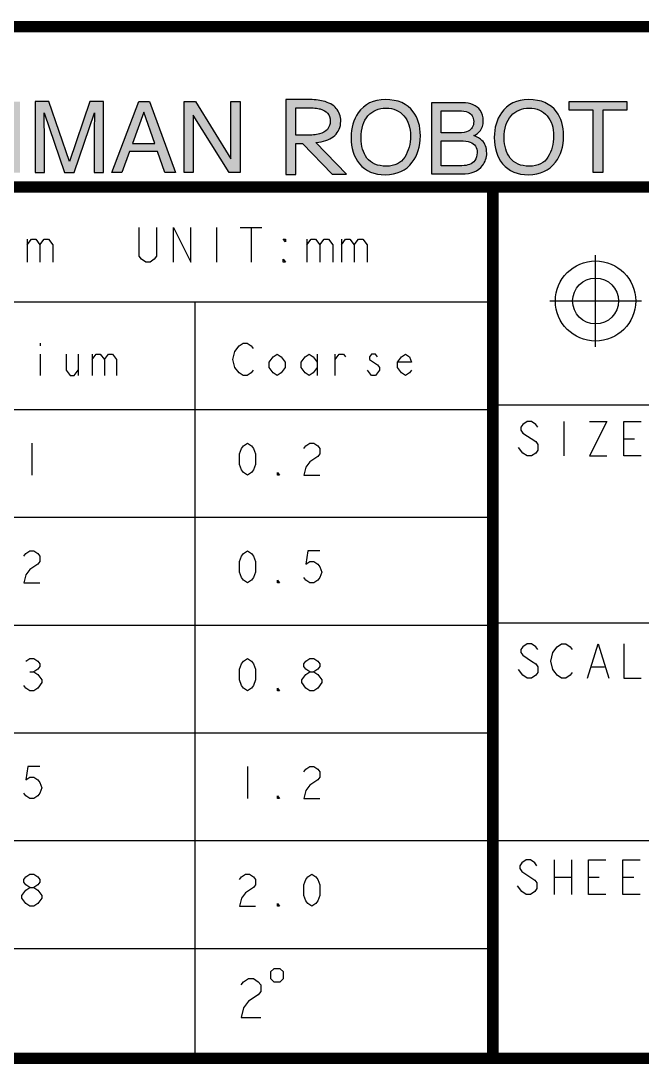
# Model space of a CAD drawing. Header units: millimetres. Extents: x 0 to 1173, y -4 to 841.
# Drawn here: x 1022.08 to 1049.18, y 35.03 to 80.53 of the extents above; entities that cross this region are included whole.
import ezdxf

# ---------------------------------------------------------------- set-up
doc = ezdxf.new("R2010")
doc.units = ezdxf.units.MM
doc.header["$LTSCALE"] = 65.395
doc.layers.get('0').update_dxf_attribs({"linetype": 'CONTINUOUS'})

msp = doc.modelspace()

# ---------------------------------------------------------------- hatches: boundary and pattern name
at = {"linetype": 'Continuous'}
h = msp.add_hatch(color=7, dxfattribs=at)
edge = h.paths.add_edge_path()
edge.add_spline(control_points=[(1004.0444, 79.748), (1004.0444, 79.748), (1001.9001, 79.748), (1001.9001, 79.748), (1001.9001, 79.748), (999.1235, 79.748), (999.1235, 79.748), (999.1235, 79.748), (999.6104, 78.3056), (999.6104, 78.3056), (999.6104, 78.3056), (1001.7996, 78.3056), (1001.7996, 78.3056), (1001.7996, 78.3056), (1001.4108, 73.7472), (1001.4108, 73.7472), (1001.4108, 73.7472), (1002.916, 73.7472), (1002.916, 73.7472), (1002.916, 73.7472), (1003.5449, 78.223), (1003.5449, 78.223), (1003.7222, 77.5579), (1004.5968, 74.0537), (1004.6928, 73.7534), (1004.6928, 73.7534), (1006.0447, 73.7534), (1006.0447, 73.7534), (1006.0447, 73.7534), (1006.0489, 73.7534), (1006.0489, 73.7534), (1006.0489, 73.7534), (1004.0444, 79.748), (1004.0444, 79.748)], knot_values=[0, 0, 0, 0, 1, 1, 1, 2, 2, 2, 3, 3, 3, 4, 4, 4, 5, 5, 5, 6, 6, 6, 7, 7, 7, 8, 8, 8, 9, 9, 9, 10, 10, 10, 11, 11, 11, 11], degree=3, periodic=0)
edge = h.paths.add_edge_path()
edge.add_spline(control_points=[(1018.6684, 76.7804), (1018.8824, 76.5736), (1019.0014, 76.3387), (1019.025, 76.0756), (1019.025, 76.0756), (1018.6156, 76.0756), (1018.6156, 76.0756), (1018.57, 76.2754), (1018.4791, 76.4336), (1018.343, 76.5504), (1018.2069, 76.6672), (1018.0159, 76.7256), (1017.7701, 76.7256), (1017.4702, 76.7256), (1017.2281, 76.6183), (1017.0436, 76.4034), (1016.8591, 76.1889), (1016.767, 75.8597), (1016.767, 75.4161), (1016.767, 75.0528), (1016.8502, 74.7583), (1017.0167, 74.5323), (1017.1832, 74.3061), (1017.4317, 74.1932), (1017.762, 74.1932), (1018.066, 74.1932), (1018.2976, 74.3121), (1018.4564, 74.5499), (1018.5409, 74.6751), (1018.6036, 74.8397), (1018.6451, 75.0437), (1018.6451, 75.0437), (1019.0545, 75.0437), (1019.0545, 75.0437), (1019.0183, 74.7173), (1018.8987, 74.4437), (1018.6958, 74.2228), (1018.4524, 73.9569), (1018.1243, 73.8239), (1017.7112, 73.8239), (1017.3551, 73.8239), (1017.0561, 73.933), (1016.8141, 74.1512), (1016.4956, 74.4398), (1016.3365, 74.8854), (1016.3365, 75.4879), (1016.3365, 75.9455), (1016.4561, 76.3206), (1016.6952, 76.6134), (1016.9539, 76.9315), (1017.3106, 77.0906), (1017.7652, 77.0906), (1018.1531, 77.0906), (1018.4542, 76.9872), (1018.6684, 76.7804)], knot_values=[0, 0, 0, 0, 1, 1, 1, 2, 2, 2, 3, 3, 3, 4, 4, 4, 5, 5, 5, 6, 6, 6, 7, 7, 7, 8, 8, 8, 9, 9, 9, 10, 10, 10, 11, 11, 11, 12, 12, 12, 13, 13, 13, 14, 14, 14, 15, 15, 15, 16, 16, 16, 17, 17, 17, 18, 18, 18, 18], degree=3, periodic=0)
edge = h.paths.add_edge_path()
edge.add_spline(control_points=[(1022.7074, 77.0062), (1022.7074, 77.0062), (1023.309, 77.0062), (1023.309, 77.0062), (1023.309, 77.0062), (1024.2004, 74.3853), (1024.2004, 74.3853), (1024.2004, 74.3853), (1025.0855, 77.0062), (1025.0855, 77.0062), (1025.0855, 77.0062), (1025.6829, 77.0062), (1025.6829, 77.0062), (1025.6829, 77.0062), (1025.6829, 73.9062), (1025.6829, 73.9062), (1025.6829, 73.9062), (1025.282, 73.9062), (1025.282, 73.9062), (1025.282, 73.9062), (1025.282, 75.7359), (1025.282, 75.7359), (1025.282, 75.7992), (1025.2834, 75.904), (1025.2862, 76.0503), (1025.289, 76.1966), (1025.2904, 76.3535), (1025.2904, 76.5209), (1025.2904, 76.5209), (1024.4053, 73.9062), (1024.4053, 73.9062), (1024.4053, 73.9062), (1023.9892, 73.9062), (1023.9892, 73.9062), (1023.9892, 73.9062), (1023.0957, 76.5209), (1023.0957, 76.5209), (1023.0957, 76.5209), (1023.0957, 76.4259), (1023.0957, 76.4259), (1023.0957, 76.3499), (1023.0978, 76.2342), (1023.102, 76.0788), (1023.1063, 75.9233), (1023.1084, 75.809), (1023.1084, 75.7359), (1023.1084, 75.7359), (1023.1084, 73.9062), (1023.1084, 73.9062), (1023.1084, 73.9062), (1022.7074, 73.9062), (1022.7074, 73.9062), (1022.7074, 73.9062), (1022.7074, 77.0062), (1022.7074, 77.0062)], knot_values=[0, 0, 0, 0, 1, 1, 1, 2, 2, 2, 3, 3, 3, 4, 4, 4, 5, 5, 5, 6, 6, 6, 7, 7, 7, 8, 8, 8, 9, 9, 9, 10, 10, 10, 11, 11, 11, 12, 12, 12, 13, 13, 13, 14, 14, 14, 15, 15, 15, 16, 16, 16, 17, 17, 17, 18, 18, 18, 18], degree=3, periodic=0)
edge = h.paths.add_edge_path()
edge.add_spline(control_points=[(1039.1971, 76.5631), (1039.4025, 76.2887), (1039.5052, 75.9377), (1039.5052, 75.5101), (1039.5052, 75.0472), (1039.3878, 74.6624), (1039.1528, 74.3557), (1038.8771, 73.9956), (1038.4838, 73.8155), (1037.9732, 73.8155), (1037.4962, 73.8155), (1037.1213, 73.9731), (1036.8484, 74.2882), (1036.605, 74.5921), (1036.4833, 74.9762), (1036.4833, 75.4404), (1036.4833, 75.8597), (1036.5874, 76.2184), (1036.7956, 76.5167), (1037.0629, 76.8993), (1037.4583, 77.0906), (1037.9816, 77.0906), (1038.5289, 77.0906), (1038.934, 76.9148), (1039.1971, 76.5631)], knot_values=[0, 0, 0, 0, 1, 1, 1, 2, 2, 2, 3, 3, 3, 4, 4, 4, 5, 5, 5, 6, 6, 6, 7, 7, 7, 8, 8, 8, 8], degree=3, periodic=0)
edge = h.paths.add_edge_path()
edge.add_spline(control_points=[(1038.8268, 74.5872), (1038.9921, 74.8525), (1039.0747, 75.1578), (1039.0747, 75.5027), (1039.0747, 75.8674), (1038.9794, 76.1609), (1038.7888, 76.3834), (1038.5982, 76.6058), (1038.3375, 76.7171), (1038.0069, 76.7171), (1037.6862, 76.7171), (1037.4245, 76.6069), (1037.2219, 76.3865), (1037.0193, 76.1662), (1036.918, 75.8414), (1036.918, 75.4119), (1036.918, 75.0683), (1037.0049, 74.7787), (1037.1786, 74.5428), (1037.3524, 74.3068), (1037.6341, 74.189), (1038.0238, 74.189), (1038.3938, 74.189), (1038.6615, 74.3216), (1038.8268, 74.5872)], knot_values=[0, 0, 0, 0, 1, 1, 1, 2, 2, 2, 3, 3, 3, 4, 4, 4, 5, 5, 5, 6, 6, 6, 7, 7, 7, 8, 8, 8, 8], degree=3, periodic=0)
edge = h.paths.add_edge_path()
edge.add_spline(control_points=[(1039.9948, 76.9496), (1039.9948, 76.9496), (1041.3352, 76.9496), (1041.3352, 76.9496), (1041.7004, 76.9496), (1041.9604, 76.8412), (1042.1148, 76.6246), (1042.2053, 76.4966), (1042.2507, 76.3488), (1042.2507, 76.1814), (1042.2507, 75.9859), (1042.1951, 75.8255), (1042.084, 75.7003), (1042.0263, 75.6342), (1041.9433, 75.5737), (1041.835, 75.5188), (1041.9939, 75.4583), (1042.1128, 75.3901), (1042.1916, 75.3141), (1042.3309, 75.179), (1042.4005, 74.9926), (1042.4005, 74.7549), (1042.4005, 74.5551), (1042.3376, 74.3743), (1042.2115, 74.2125), (1042.0233, 73.9706), (1041.7238, 73.8496), (1041.3134, 73.8496), (1041.3134, 73.8496), (1039.9948, 73.8496), (1039.9948, 73.8496), (1039.9948, 73.8496), (1039.9948, 76.9496), (1039.9948, 76.9496)], knot_values=[0, 0, 0, 0, 1, 1, 1, 2, 2, 2, 3, 3, 3, 4, 4, 4, 5, 5, 5, 6, 6, 6, 7, 7, 7, 8, 8, 8, 9, 9, 9, 10, 10, 10, 11, 11, 11, 11], degree=3, periodic=0)
edge = h.paths.add_edge_path()
edge.add_spline(control_points=[(1041.1783, 75.6391), (1041.3573, 75.6391), (1041.4966, 75.6637), (1041.5962, 75.7129), (1041.7525, 75.7903), (1041.8307, 75.9296), (1041.8307, 76.1308), (1041.8307, 76.3334), (1041.7476, 76.4698), (1041.5812, 76.5402), (1041.4875, 76.5796), (1041.348, 76.5993), (1041.1634, 76.5993), (1041.1634, 76.5993), (1040.4063, 76.5993), (1040.4063, 76.5993), (1040.4063, 76.5993), (1040.4063, 75.6391), (1040.4063, 75.6391), (1040.4063, 75.6391), (1041.1783, 75.6391), (1041.1783, 75.6391)], knot_values=[0, 0, 0, 0, 1, 1, 1, 2, 2, 2, 3, 3, 3, 4, 4, 4, 5, 5, 5, 6, 6, 6, 7, 7, 7, 7], degree=3, periodic=0)
edge = h.paths.add_edge_path()
edge.add_spline(control_points=[(1041.3202, 74.2083), (1041.5802, 74.2083), (1041.7653, 74.2829), (1041.8761, 74.432), (1041.9458, 74.5263), (1041.9806, 74.6402), (1041.9806, 74.7739), (1041.9806, 74.999), (1041.8789, 75.1523), (1041.676, 75.2339), (1041.568, 75.2775), (1041.4252, 75.2993), (1041.2478, 75.2993), (1041.2478, 75.2993), (1040.4063, 75.2993), (1040.4063, 75.2993), (1040.4063, 75.2993), (1040.4063, 74.2083), (1040.4063, 74.2083), (1040.4063, 74.2083), (1041.3202, 74.2083), (1041.3202, 74.2083)], knot_values=[0, 0, 0, 0, 1, 1, 1, 2, 2, 2, 3, 3, 3, 4, 4, 4, 5, 5, 5, 6, 6, 6, 7, 7, 7, 7], degree=3, periodic=0)
edge = h.paths.add_edge_path()
edge.add_spline(control_points=[(1045.4414, 76.5631), (1045.6468, 76.2887), (1045.7495, 75.9377), (1045.7495, 75.5101), (1045.7495, 75.0472), (1045.6321, 74.6624), (1045.3971, 74.3557), (1045.1214, 73.9956), (1044.7282, 73.8155), (1044.2175, 73.8155), (1043.7405, 73.8155), (1043.3656, 73.9731), (1043.0927, 74.2882), (1042.8493, 74.5921), (1042.7276, 74.9762), (1042.7276, 75.4404), (1042.7276, 75.8597), (1042.8317, 76.2184), (1043.0399, 76.5167), (1043.3072, 76.8993), (1043.7026, 77.0906), (1044.2259, 77.0906), (1044.7732, 77.0906), (1045.1784, 76.9148), (1045.4414, 76.5631)], knot_values=[0, 0, 0, 0, 1, 1, 1, 2, 2, 2, 3, 3, 3, 4, 4, 4, 5, 5, 5, 6, 6, 6, 7, 7, 7, 8, 8, 8, 8], degree=3, periodic=0)
edge = h.paths.add_edge_path()
edge.add_spline(control_points=[(1045.0711, 74.5872), (1045.2364, 74.8525), (1045.319, 75.1578), (1045.319, 75.5027), (1045.319, 75.8674), (1045.2237, 76.1609), (1045.0331, 76.3834), (1044.8425, 76.6058), (1044.5818, 76.7171), (1044.2512, 76.7171), (1043.9305, 76.7171), (1043.6688, 76.6069), (1043.4662, 76.3865), (1043.2636, 76.1662), (1043.1623, 75.8414), (1043.1623, 75.4119), (1043.1623, 75.0683), (1043.2492, 74.7787), (1043.423, 74.5428), (1043.5967, 74.3068), (1043.8784, 74.189), (1044.2681, 74.189), (1044.6381, 74.189), (1044.9058, 74.3216), (1045.0711, 74.5872)], knot_values=[0, 0, 0, 0, 1, 1, 1, 2, 2, 2, 3, 3, 3, 4, 4, 4, 5, 5, 5, 6, 6, 6, 7, 7, 7, 8, 8, 8, 8], degree=3, periodic=0)
edge = h.paths.add_edge_path()
edge.add_spline(control_points=[(1034.0754, 75.1761), (1034.0754, 75.1761), (1034.0754, 73.8217), (1034.0754, 73.8217), (1034.0754, 73.8217), (1033.64, 73.8217), (1033.64, 73.8217), (1033.64, 73.8217), (1033.64, 77.0929), (1033.64, 77.0929), (1033.64, 77.0929), (1034.566, 77.0929), (1034.566, 77.0929), (1034.7226, 77.0929), (1034.8555, 77.0876), (1034.9651, 77.0771), (1035.0743, 77.0664), (1035.1745, 77.0497), (1035.2653, 77.0269), (1035.5145, 76.965), (1035.7048, 76.8594), (1035.8365, 76.7104), (1035.9681, 76.5612), (1036.034, 76.3749), (1036.034, 76.1517), (1036.034, 76.0196), (1036.0108, 75.9014), (1035.9645, 75.7972), (1035.9182, 75.6928), (1035.8532, 75.6023), (1035.7695, 75.5258), (1035.6857, 75.4491), (1035.5856, 75.3863), (1035.4688, 75.3375), (1035.3522, 75.2887), (1035.2226, 75.2528), (1035.0801, 75.23), (1035.0801, 75.23), (1034.9469, 75.2201), (1034.9469, 75.2201), (1034.9469, 75.2201), (1036.2835, 73.8447), (1036.2835, 73.8447), (1036.2835, 73.8447), (1035.6663, 73.8447), (1035.6663, 73.8447), (1035.6663, 73.8447), (1034.3596, 75.1761), (1034.3596, 75.1761), (1034.3596, 75.1761), (1034.0754, 75.1761), (1034.0754, 75.1761)], knot_values=[0, 0, 0, 0, 1, 1, 1, 2, 2, 2, 3, 3, 3, 4, 4, 4, 5, 5, 5, 6, 6, 6, 7, 7, 7, 8, 8, 8, 9, 9, 9, 10, 10, 10, 11, 11, 11, 12, 12, 12, 13, 13, 13, 14, 14, 14, 15, 15, 15, 16, 16, 16, 17, 17, 17, 17], degree=3, periodic=0)
edge = h.paths.add_edge_path()
edge.add_spline(control_points=[(1034.0754, 76.7335), (1034.0754, 76.7335), (1034.0754, 75.5355), (1034.0754, 75.5355), (1034.0754, 75.5355), (1034.5055, 75.5355), (1034.5055, 75.5355), (1034.6392, 75.5355), (1034.7532, 75.5396), (1034.8477, 75.5477), (1034.9421, 75.5559), (1035.0266, 75.5706), (1035.1014, 75.5919), (1035.2528, 75.6341), (1035.3695, 75.7019), (1035.4516, 75.7947), (1035.5334, 75.8877), (1035.5744, 76.009), (1035.5744, 76.1589), (1035.5726, 76.2992), (1035.5334, 76.412), (1035.4569, 76.4977), (1035.3802, 76.5831), (1035.2742, 76.6446), (1035.1388, 76.6822), (1035.0747, 76.7002), (1034.9981, 76.7132), (1034.9091, 76.7213), (1034.82, 76.7294), (1034.7068, 76.7335), (1034.5697, 76.7335), (1034.5697, 76.7335), (1034.0754, 76.7335), (1034.0754, 76.7335)], knot_values=[0, 0, 0, 0, 1, 1, 1, 2, 2, 2, 3, 3, 3, 4, 4, 4, 5, 5, 5, 6, 6, 6, 7, 7, 7, 8, 8, 8, 9, 9, 9, 10, 10, 10, 11, 11, 11, 11], degree=3, periodic=0)
h.paths.add_polyline_path([(1008.7017, 73.7534), (1008.7017, 79.767), (1007.3779, 76.2971), (1007.4176, 73.7534)])
h.paths.add_polyline_path([(1047.0347, 73.9062), (1047.0347, 76.6369), (1045.9901, 76.6369), (1045.9901, 77.0062), (1048.5034, 77.0062), (1048.5034, 76.6369), (1047.4589, 76.6369), (1047.4589, 73.9062)])
h.paths.add_polyline_path([(1031.1705, 73.9062), (1029.6017, 76.408), (1029.6017, 73.9062), (1029.2007, 73.9062), (1029.2007, 77.0062), (1029.6954, 77.0062), (1031.2414, 74.5015), (1031.2414, 77.0062), (1031.6423, 77.0062), (1031.6423, 73.9062)])
h.paths.add_polyline_path([(1028.3619, 73.9062), (1028.0383, 74.8348), (1026.8221, 74.8348), (1026.4859, 73.9062), (1026.0554, 73.9062), (1027.2227, 77.0062), (1027.6968, 77.0062), (1028.8219, 73.9062)])
h.paths.add_polyline_path([(1021.6248, 73.9062), (1021.6248, 75.356), (1020.0316, 75.356), (1020.0316, 73.9062), (1019.6074, 73.9062), (1019.6074, 77.0062), (1020.0316, 77.0062), (1020.0316, 75.7253), (1021.6248, 75.7253), (1021.6248, 77.0062), (1022.049, 77.0062), (1022.049, 73.9062)])
h.paths.add_polyline_path([(1013.6332, 73.9062), (1013.6332, 77.0062), (1015.8828, 77.0062), (1015.8828, 76.6264), (1014.0426, 76.6264), (1014.0426, 75.6852), (1015.7435, 75.6852), (1015.7435, 75.3265), (1014.0426, 75.3265), (1014.0426, 74.2755), (1015.9144, 74.2755), (1015.9144, 73.9062)])
h.paths.add_polyline_path([(1011.7382, 73.9062), (1011.7382, 76.6369), (1010.6936, 76.6369), (1010.6936, 77.0062), (1013.207, 77.0062), (1013.207, 76.6369), (1012.1624, 76.6369), (1012.1624, 73.9062)])
h.paths.add_polyline_path([(1027.9191, 75.1766), (1027.4418, 76.5462), (1026.9459, 75.1766)])
h.paths.add_polyline_path([(1006.5864, 79.7683), (1005.4907, 76.312), (1006.208, 74.1709), (1008.3963, 79.7683)])

# ---------------------------------------------------------------- linework, layer by layer
at = {"color": 7, "linetype": 'Continuous'}
for p, q in [((1026.0554, 73.9062), (1027.2227, 77.0062)), ((1027.2227, 77.0062), (1027.6968, 77.0062)), ((1027.6968, 77.0062), (1028.8219, 73.9062)), ((1029.2007, 77.0062), (1029.6954, 77.0062)), ((1029.2007, 73.9062), (1029.2007, 77.0062)), ((1029.6954, 77.0062), (1031.2414, 74.5015)), ((1031.2414, 77.0062), (1031.6423, 77.0062)), ((1031.2414, 74.5015), (1031.2414, 77.0062)), ((1031.6423, 77.0062), (1031.6423, 73.9062)), ((1045.9901, 77.0062), (1048.5034, 77.0062)), ((1045.9901, 76.6369), (1045.9901, 77.0062)), ((1048.5034, 77.0062), (1048.5034, 76.6369)), ((1027.4418, 76.5462), (1026.9459, 75.1766)), ((1027.9191, 75.1766), (1027.4418, 76.5462)), ((1047.0347, 76.6369), (1045.9901, 76.6369)), ((1047.0347, 73.9062), (1047.0347, 76.6369)), ((1048.5034, 76.6369), (1047.4589, 76.6369)), ((1047.4589, 76.6369), (1047.4589, 73.9062)), ((1031.1705, 73.9062), (1029.6017, 76.408)), ((1029.6017, 76.408), (1029.6017, 73.9062)), ((1026.9459, 75.1766), (1027.9191, 75.1766)), ((1026.8221, 74.8348), (1026.4859, 73.9062)), ((1028.0383, 74.8348), (1026.8221, 74.8348)), ((1028.3619, 73.9062), (1028.0383, 74.8348)), ((1026.4859, 73.9062), (1026.0554, 73.9062)), ((1028.8219, 73.9062), (1028.3619, 73.9062)), ((1029.6017, 73.9062), (1029.2007, 73.9062)), ((1031.6423, 73.9062), (1031.1705, 73.9062)), ((1047.4589, 73.9062), (1047.0347, 73.9062)), ((1030.6226, 71.5071), (1030.6226, 70.0071)), ((1031.6538, 71.5071), (1032.5913, 71.5071)), ((1032.1226, 71.5071), (1032.1226, 70.0071)), ((1022.3559, 71.0071), (1022.3559, 70.0071)), ((1034.56, 71.0071), (1034.56, 70.0071)), ((1036.0601, 71.0071), (1036.0601, 70.0071)), ((1047.1451, 66.3081), (1047.1451, 70.3081)), ((989.5682, 68.2754), (1042.6682, 68.2754)), ((1029.6682, 68.2754), (1029.6682, 35.2754)), ((1045.1451, 68.3081), (1049.1451, 68.3081)), ((1022.9246, 66.4626), (1022.9246, 66.3459)), ((1022.9246, 65.9959), (1022.9246, 65.0626)), ((1024.5871, 65.9959), (1024.5871, 65.0626)), ((1025.1996, 65.9959), (1025.1996, 65.0626)), ((1035.0093, 65.9959), (1035.0093, 65.0626)), ((1035.7967, 65.0626), (1035.7967, 65.9959)), ((1042.6682, 63.7754), (1059.0682, 63.7754)), ((989.5682, 63.5754), (1042.6682, 63.5754)), ((1045.7573, 63.0503), (1045.7573, 61.5503)), ((1022.5568, 62.1126), (1022.5568, 60.7126)), ((1048.3823, 62.3003), (1048.8511, 62.3003)), ((989.5682, 58.8754), (1042.6682, 58.8754)), ((989.5682, 54.1754), (1042.6682, 54.1754)), ((1042.6682, 54.2754), (1059.0682, 54.2754)), ((1046.976, 52.3572), (1047.5385, 52.3572)), ((1022.4693, 52.1293), (1022.6443, 52.1293)), ((989.5682, 49.4754), (1042.6682, 49.4754)), ((1031.9672, 48.0126), (1031.9672, 46.6126)), ((989.5682, 44.7754), (1059.0682, 44.7754)), ((1045.3414, 43.9288), (1045.3414, 42.4288)), ((1046.0914, 43.9288), (1046.0914, 42.4288)), ((1043.9351, 42.5538), (1043.7477, 42.8038)), ((1045.3414, 43.1788), (1046.0914, 43.1788)), ((1046.8413, 43.1788), (1047.3102, 43.1788)), ((1048.3414, 43.1788), (1048.8101, 43.1788)), ((989.5682, 40.0754), (1042.6682, 40.0754))]:
    msp.add_line(p, q, dxfattribs=at)
at = {"color": 7, "linetype": 'Continuous', "const_width": 0.5}
for points in [[(1157.5682, 80.2754), (989.5682, 80.2754)], [(1059.0682, 73.2754), (989.5682, 73.2754)], [(1042.6682, 73.2754), (1042.6682, 35.2754)], [(989.5682, 35.2754), (1157.5682, 35.2754)]]:
    msp.add_lwpolyline(points, dxfattribs=at)
at = {"color": 7, "linetype": 'Continuous'}
for points in [[(1027.9976, 71.5071), (1027.9976, 70.2571), (1027.9039, 70.1321), (1027.7163, 70.0071), (1027.5288, 70.0071), (1027.3414, 70.1321), (1027.2476, 70.2571), (1027.2476, 71.5071)], [(1028.7476, 70.0071), (1028.7476, 71.5071), (1029.4976, 70.0071), (1029.4976, 71.5071)], [(1022.3559, 70.7571), (1022.5434, 71.0071), (1022.7309, 71.0071), (1022.9184, 70.7571), (1022.9184, 70.0071)], [(1022.9184, 70.7571), (1023.1059, 71.0071), (1023.2934, 71.0071), (1023.4809, 70.7571), (1023.4809, 70.0071)], [(1033.6226, 71.0071), (1033.6226, 70.8821), (1033.5288, 71.0071), (1033.6226, 71.0071)], [(1034.56, 70.7571), (1034.7476, 71.0071), (1034.9351, 71.0071), (1035.1226, 70.7571), (1035.1226, 70.0071)], [(1035.1226, 70.7571), (1035.3101, 71.0071), (1035.4976, 71.0071), (1035.6851, 70.7571), (1035.6851, 70.0071)], [(1036.0601, 70.7571), (1036.2476, 71.0071), (1036.4351, 71.0071), (1036.6226, 70.7571), (1036.6226, 70.0071)], [(1036.6226, 70.7571), (1036.8101, 71.0071), (1036.9976, 71.0071), (1037.1851, 70.7571), (1037.1851, 70.0071)], [(1033.6226, 70.0071), (1033.5288, 70.0071), (1033.5288, 70.1321), (1033.6226, 70.0071)], [(1031.4217, 66.1126), (1031.5968, 66.3459), (1031.7717, 66.4626), (1031.9468, 66.4626), (1032.1217, 66.3459), (1032.2093, 66.2293)], [(1024.0621, 65.9959), (1024.0621, 65.2959), (1024.2371, 65.0626), (1024.4121, 65.0626), (1024.5871, 65.2959)], [(1025.1996, 65.7626), (1025.3746, 65.9959), (1025.5496, 65.9959), (1025.7246, 65.7626), (1025.7246, 65.0626)], [(1025.7246, 65.7626), (1025.8996, 65.9959), (1026.0746, 65.9959), (1026.2496, 65.7626), (1026.2496, 65.0626)], [(1031.5968, 65.1793), (1031.4217, 65.4126), (1031.3343, 65.7626), (1031.4217, 66.1126)], [(1033.6092, 65.4126), (1033.4343, 65.1793), (1033.2592, 65.0626), (1033.0842, 65.1793), (1032.9093, 65.4126), (1032.9093, 65.6459), (1033.0842, 65.8793), (1033.2592, 65.9959), (1033.4343, 65.8793), (1033.6092, 65.6459), (1033.6092, 65.4126)], [(1035.0093, 65.4126), (1034.8342, 65.1793), (1034.6593, 65.0626), (1034.4843, 65.1793), (1034.3092, 65.4126), (1034.3092, 65.6459), (1034.4843, 65.8793), (1034.6593, 65.9959), (1034.8342, 65.8793), (1035.0093, 65.6459)], [(1035.7967, 65.7626), (1035.9718, 65.9959), (1036.1467, 65.9959), (1036.2343, 65.8793)], [(1037.6342, 65.8793), (1037.5468, 65.9959), (1037.3717, 65.9959), (1037.2843, 65.8793), (1037.2843, 65.7626)], [(1039.1218, 65.2959), (1039.0343, 65.1793), (1038.8592, 65.0626), (1038.6842, 65.1793), (1038.5093, 65.4126), (1038.5093, 65.6459), (1038.6842, 65.8793), (1038.8592, 65.9959), (1039.0343, 65.8793), (1039.1218, 65.6459), (1038.5093, 65.6459)], [(1037.2843, 65.7626), (1037.6342, 65.5293), (1037.7217, 65.4126), (1037.7217, 65.2959), (1037.5468, 65.0626)], [(1032.2093, 65.2959), (1032.1217, 65.1793), (1031.9468, 65.0626), (1031.7717, 65.0626), (1031.5968, 65.1793)], [(1037.5468, 65.0626), (1037.3717, 65.0626), (1037.1968, 65.2959)], [(1044.6323, 62.8003), (1044.5385, 62.9253), (1044.3511, 63.0503), (1044.1636, 63.0503), (1043.976, 62.9253), (1043.8823, 62.8003), (1043.8823, 62.6753), (1043.976, 62.5503)], [(1046.8824, 63.0503), (1047.6323, 63.0503), (1046.8824, 61.5503), (1047.6323, 61.5503)], [(1049.1323, 61.5503), (1048.3823, 61.5503), (1048.3823, 63.0503), (1049.1323, 63.0503)], [(1043.976, 62.5503), (1044.5385, 62.1753), (1044.6323, 62.0503), (1044.6323, 61.8003), (1044.5385, 61.6753), (1044.3511, 61.5503), (1044.1636, 61.5503), (1043.976, 61.6753), (1043.7886, 61.9253)], [(1031.9672, 60.7126), (1031.7922, 60.8293), (1031.7047, 60.9459), (1031.6172, 61.1793), (1031.6172, 61.6459), (1031.7047, 61.8793), (1031.7922, 61.9959), (1031.9672, 62.1126), (1032.1422, 61.9959), (1032.2297, 61.8793), (1032.3172, 61.6459), (1032.3172, 61.1793), (1032.2297, 60.9459), (1032.1422, 60.8293), (1031.9672, 60.7126)], [(1034.4172, 61.8793), (1034.5047, 61.9959), (1034.6797, 62.1126), (1034.8547, 62.1126), (1035.0297, 61.9959), (1035.1172, 61.8793), (1035.1172, 61.6459), (1035.0297, 61.5293), (1034.6797, 61.2959)], [(1034.6797, 61.2959), (1034.5047, 61.0626), (1034.4172, 60.7126), (1035.1172, 60.7126)], [(1033.3672, 60.7126), (1033.2797, 60.7126), (1033.2797, 60.8293), (1033.3672, 60.7126)], [(1022.2068, 57.1793), (1022.2943, 57.2959), (1022.4693, 57.4126), (1022.6443, 57.4126), (1022.8193, 57.2959), (1022.9068, 57.1793), (1022.9068, 56.9459), (1022.8193, 56.8293), (1022.4693, 56.5959)], [(1031.9672, 56.0126), (1031.7922, 56.1293), (1031.7047, 56.2459), (1031.6172, 56.4793), (1031.6172, 56.9459), (1031.7047, 57.1793), (1031.7922, 57.2959), (1031.9672, 57.4126), (1032.1422, 57.2959), (1032.2297, 57.1793), (1032.3172, 56.9459), (1032.3172, 56.4793), (1032.2297, 56.2459), (1032.1422, 56.1293), (1031.9672, 56.0126)], [(1035.1172, 57.4126), (1034.5922, 57.4126), (1034.5047, 56.8293), (1034.6797, 56.9459), (1034.8547, 56.9459), (1035.0297, 56.8293), (1035.1172, 56.7126), (1035.2047, 56.4793), (1035.1172, 56.2459), (1035.0297, 56.1293), (1034.8547, 56.0126), (1034.6797, 56.0126), (1034.5047, 56.1293), (1034.4172, 56.2459)], [(1022.4693, 56.5959), (1022.2943, 56.3626), (1022.2068, 56.0126), (1022.9068, 56.0126)], [(1033.3672, 56.0126), (1033.2797, 56.0126), (1033.2797, 56.1293), (1033.3672, 56.0126)], [(1044.6323, 53.1072), (1044.5386, 53.2322), (1044.3511, 53.3572), (1044.1636, 53.3572), (1043.976, 53.2322), (1043.8823, 53.1072), (1043.8823, 52.9822), (1043.976, 52.8572)], [(1045.2886, 52.9822), (1045.4761, 53.2322), (1045.6636, 53.3572), (1045.851, 53.3572), (1046.0386, 53.2322), (1046.1323, 53.1072)], [(1046.7886, 51.8572), (1047.2573, 53.3572), (1047.7261, 51.8572)], [(1048.3823, 53.3572), (1048.3823, 51.8572), (1049.1323, 51.8572)], [(1043.976, 52.8572), (1044.3511, 52.6072), (1044.5386, 52.4822), (1044.6323, 52.3572), (1044.6323, 52.1072), (1044.5386, 51.9822), (1044.3511, 51.8572), (1044.1636, 51.8572), (1043.976, 51.9822), (1043.7886, 52.2322)], [(1046.1323, 52.1072), (1046.0386, 51.9822), (1045.851, 51.8572), (1045.6636, 51.8572), (1045.4761, 51.9822), (1045.3823, 52.1072), (1045.2886, 52.2322), (1045.1948, 52.6072), (1045.2886, 52.9822)], [(1022.2943, 52.5959), (1022.4693, 52.7126), (1022.6443, 52.7126), (1022.8193, 52.5959), (1022.9068, 52.4793), (1022.9068, 52.3626), (1022.8193, 52.2459), (1022.6443, 52.1293), (1022.8193, 52.0126)], [(1031.9672, 51.3126), (1031.7922, 51.4293), (1031.7047, 51.5459), (1031.6172, 51.7793), (1031.6172, 52.2459), (1031.7047, 52.4793), (1031.7922, 52.5959), (1031.9672, 52.7126), (1032.1422, 52.5959), (1032.2297, 52.4793), (1032.3172, 52.2459), (1032.3172, 51.7793), (1032.2297, 51.5459), (1032.1422, 51.4293), (1031.9672, 51.3126)], [(1034.6797, 52.1293), (1034.5047, 52.2459), (1034.4172, 52.3626), (1034.4172, 52.4793), (1034.5047, 52.5959), (1034.6797, 52.7126), (1034.8547, 52.7126), (1035.0297, 52.5959), (1035.1172, 52.4793), (1035.1172, 52.3626), (1035.0297, 52.2459), (1034.8547, 52.1293)], [(1022.8193, 52.0126), (1022.9943, 51.7793), (1022.9943, 51.6626)], [(1034.3297, 51.6626), (1034.3297, 51.7793), (1034.5047, 52.0126)], [(1034.5047, 52.0126), (1034.6797, 52.1293), (1034.8547, 52.1293), (1035.0297, 52.0126), (1035.2047, 51.7793)], [(1022.9943, 51.6626), (1022.8193, 51.4293), (1022.6443, 51.3126), (1022.4693, 51.3126), (1022.2943, 51.4293), (1022.2068, 51.5459)], [(1033.3672, 51.3126), (1033.2797, 51.3126), (1033.2797, 51.4293), (1033.3672, 51.3126)], [(1034.6797, 51.3126), (1034.5047, 51.4293), (1034.3297, 51.6626)], [(1035.0297, 51.4293), (1034.8547, 51.3126), (1034.6797, 51.3126)], [(1035.2047, 51.7793), (1035.2047, 51.6626), (1035.0297, 51.4293)], [(1022.9068, 48.0126), (1022.3818, 48.0126), (1022.2943, 47.4293), (1022.4693, 47.5459), (1022.6443, 47.5459), (1022.8193, 47.4293), (1022.9068, 47.3126), (1022.9943, 47.0793), (1022.9068, 46.8459), (1022.8193, 46.7293), (1022.6443, 46.6126), (1022.4693, 46.6126), (1022.2943, 46.7293), (1022.2068, 46.8459)], [(1034.4172, 47.7793), (1034.5047, 47.8959), (1034.6797, 48.0126), (1034.8547, 48.0126), (1035.0297, 47.8959), (1035.1172, 47.7793), (1035.1172, 47.5459), (1035.0297, 47.4293), (1034.6797, 47.1959)], [(1034.6797, 47.1959), (1034.5047, 46.9626), (1034.4172, 46.6126), (1035.1172, 46.6126)], [(1033.3672, 46.6126), (1033.2797, 46.6126), (1033.2797, 46.7293), (1033.3672, 46.6126)], [(1044.5914, 43.6788), (1044.4976, 43.8038), (1044.3102, 43.9288), (1044.1226, 43.9288), (1043.9351, 43.8038), (1043.8413, 43.6788), (1043.8413, 43.5538), (1043.9351, 43.4288)], [(1047.5914, 42.4288), (1046.8413, 42.4288), (1046.8413, 43.9288), (1047.5914, 43.9288)], [(1049.0914, 42.4288), (1048.3414, 42.4288), (1048.3414, 43.9288), (1049.0914, 43.9288)], [(1022.4693, 42.7293), (1022.2943, 42.8459), (1022.2068, 42.9626), (1022.2068, 43.0793), (1022.2943, 43.1959), (1022.4693, 43.3126), (1022.6443, 43.3126), (1022.8193, 43.1959), (1022.9068, 43.0793), (1022.9068, 42.9626), (1022.8193, 42.8459), (1022.6443, 42.7293)], [(1031.6172, 43.0793), (1031.7047, 43.1959), (1031.8797, 43.3126), (1032.0547, 43.3126), (1032.2297, 43.1959), (1032.3172, 43.0793), (1032.3172, 42.8459), (1032.2297, 42.7293), (1031.8797, 42.4959)], [(1034.7672, 41.9126), (1034.5922, 42.0293), (1034.5047, 42.1459), (1034.4172, 42.3793), (1034.4172, 42.8459), (1034.5047, 43.0793), (1034.5922, 43.1959), (1034.7672, 43.3126), (1034.9422, 43.1959), (1035.0297, 43.0793), (1035.1172, 42.8459), (1035.1172, 42.3793), (1035.0297, 42.1459), (1034.9422, 42.0293), (1034.7672, 41.9126)], [(1043.9351, 43.4288), (1044.4976, 43.0538), (1044.5914, 42.9288), (1044.5914, 42.6788), (1044.4976, 42.5538), (1044.3102, 42.4288), (1044.1226, 42.4288), (1043.9351, 42.5538)], [(1022.1193, 42.2626), (1022.1193, 42.3793), (1022.2943, 42.6126)], [(1022.2943, 42.6126), (1022.4693, 42.7293), (1022.6443, 42.7293), (1022.8193, 42.6126)], [(1022.8193, 42.6126), (1022.9943, 42.3793), (1022.9943, 42.2626)], [(1031.8797, 42.4959), (1031.7047, 42.2626), (1031.6172, 41.9126), (1032.3172, 41.9126)], [(1022.4693, 41.9126), (1022.2943, 42.0293), (1022.1193, 42.2626)], [(1022.9943, 42.2626), (1022.8193, 42.0293), (1022.6443, 41.9126), (1022.4693, 41.9126)], [(1033.3672, 41.9126), (1033.2797, 41.9126), (1033.2797, 42.0293), (1033.3672, 41.9126)], [(1032.9672, 39.0459), (1032.9672, 38.7626), (1033.1088, 38.6209), (1033.3922, 38.6209), (1033.5339, 38.7626), (1033.5339, 39.0459), (1033.3922, 39.1876), (1033.1088, 39.1876), (1032.9672, 39.0459)], [(1031.6922, 38.4793), (1031.7984, 38.6209), (1032.0109, 38.7626), (1032.2235, 38.7626), (1032.436, 38.6209), (1032.5422, 38.4793), (1032.5422, 38.1959), (1032.436, 38.0543)], [(1032.436, 38.0543), (1032.0109, 37.7709), (1031.7984, 37.4876), (1031.6922, 37.0626), (1032.5422, 37.0626)]]:
    msp.add_lwpolyline(points, dxfattribs=at)
for radius in [1.75, 1]:
    msp.add_circle((1047.1451, 68.3081), radius, dxfattribs=at)
for points, knots in [([(1022.7074, 77.0062), (1022.7074, 77.0062), (1023.309, 77.0062), (1023.309, 77.0062), (1023.309, 77.0062), (1024.2004, 74.3853), (1024.2004, 74.3853), (1024.2004, 74.3853), (1025.0855, 77.0062), (1025.0855, 77.0062), (1025.0855, 77.0062), (1025.6829, 77.0062), (1025.6829, 77.0062), (1025.6829, 77.0062), (1025.6829, 73.9062), (1025.6829, 73.9062), (1025.6829, 73.9062), (1025.282, 73.9062), (1025.282, 73.9062), (1025.282, 73.9062), (1025.282, 75.7359), (1025.282, 75.7359), (1025.282, 75.7992), (1025.2834, 75.904), (1025.2862, 76.0503), (1025.289, 76.1966), (1025.2904, 76.3535), (1025.2904, 76.5209), (1025.2904, 76.5209), (1024.4053, 73.9062), (1024.4053, 73.9062), (1024.4053, 73.9062), (1023.9892, 73.9062), (1023.9892, 73.9062), (1023.9892, 73.9062), (1023.0957, 76.5209), (1023.0957, 76.5209), (1023.0957, 76.5209), (1023.0957, 76.4259), (1023.0957, 76.4259), (1023.0957, 76.3499), (1023.0978, 76.2342), (1023.102, 76.0788), (1023.1063, 75.9233), (1023.1084, 75.809), (1023.1084, 75.7359), (1023.1084, 75.7359), (1023.1084, 73.9062), (1023.1084, 73.9062), (1023.1084, 73.9062), (1022.7074, 73.9062), (1022.7074, 73.9062), (1022.7074, 73.9062), (1022.7074, 77.0062), (1022.7074, 77.0062)], [0, 0, 0, 0, 1, 1, 1, 2, 2, 2, 3, 3, 3, 4, 4, 4, 5, 5, 5, 6, 6, 6, 7, 7, 7, 8, 8, 8, 9, 9, 9, 10, 10, 10, 11, 11, 11, 12, 12, 12, 13, 13, 13, 14, 14, 14, 15, 15, 15, 16, 16, 16, 17, 17, 17, 18, 18, 18, 18]), ([(1034.0754, 75.1761), (1034.0754, 75.1761), (1034.0754, 73.8217), (1034.0754, 73.8217), (1034.0754, 73.8217), (1033.64, 73.8217), (1033.64, 73.8217), (1033.64, 73.8217), (1033.64, 77.0929), (1033.64, 77.0929), (1033.64, 77.0929), (1034.566, 77.0929), (1034.566, 77.0929), (1034.7226, 77.0929), (1034.8555, 77.0876), (1034.9651, 77.0771), (1035.0743, 77.0664), (1035.1745, 77.0497), (1035.2653, 77.0269), (1035.5145, 76.965), (1035.7048, 76.8594), (1035.8365, 76.7104), (1035.9681, 76.5612), (1036.034, 76.3749), (1036.034, 76.1517), (1036.034, 76.0196), (1036.0108, 75.9014), (1035.9645, 75.7972), (1035.9182, 75.6928), (1035.8532, 75.6023), (1035.7695, 75.5258), (1035.6857, 75.4491), (1035.5856, 75.3863), (1035.4688, 75.3375), (1035.3522, 75.2887), (1035.2226, 75.2528), (1035.0801, 75.23), (1035.0801, 75.23), (1034.9469, 75.2201), (1034.9469, 75.2201), (1034.9469, 75.2201), (1036.2835, 73.8447), (1036.2835, 73.8447), (1036.2835, 73.8447), (1035.6663, 73.8447), (1035.6663, 73.8447), (1035.6663, 73.8447), (1034.3596, 75.1761), (1034.3596, 75.1761), (1034.3596, 75.1761), (1034.0754, 75.1761), (1034.0754, 75.1761)], [0, 0, 0, 0, 1, 1, 1, 2, 2, 2, 3, 3, 3, 4, 4, 4, 5, 5, 5, 6, 6, 6, 7, 7, 7, 8, 8, 8, 9, 9, 9, 10, 10, 10, 11, 11, 11, 12, 12, 12, 13, 13, 13, 14, 14, 14, 15, 15, 15, 16, 16, 16, 17, 17, 17, 17]), ([(1039.1971, 76.5631), (1039.4025, 76.2887), (1039.5052, 75.9377), (1039.5052, 75.5101), (1039.5052, 75.0472), (1039.3878, 74.6624), (1039.1528, 74.3557), (1038.8771, 73.9956), (1038.4838, 73.8155), (1037.9732, 73.8155), (1037.4962, 73.8155), (1037.1213, 73.9731), (1036.8484, 74.2882), (1036.605, 74.5921), (1036.4833, 74.9762), (1036.4833, 75.4404), (1036.4833, 75.8597), (1036.5874, 76.2184), (1036.7956, 76.5167), (1037.0629, 76.8993), (1037.4583, 77.0906), (1037.9816, 77.0906), (1038.5289, 77.0906), (1038.934, 76.9148), (1039.1971, 76.5631)], [0, 0, 0, 0, 1, 1, 1, 2, 2, 2, 3, 3, 3, 4, 4, 4, 5, 5, 5, 6, 6, 6, 7, 7, 7, 8, 8, 8, 8]), ([(1039.9948, 76.9496), (1039.9948, 76.9496), (1041.3352, 76.9496), (1041.3352, 76.9496), (1041.7004, 76.9496), (1041.9604, 76.8412), (1042.1148, 76.6246), (1042.2053, 76.4966), (1042.2507, 76.3488), (1042.2507, 76.1814), (1042.2507, 75.9859), (1042.1951, 75.8255), (1042.084, 75.7003), (1042.0263, 75.6342), (1041.9433, 75.5737), (1041.835, 75.5188), (1041.9939, 75.4583), (1042.1128, 75.3901), (1042.1916, 75.3141), (1042.3309, 75.179), (1042.4005, 74.9926), (1042.4005, 74.7549), (1042.4005, 74.5551), (1042.3376, 74.3743), (1042.2115, 74.2125), (1042.0233, 73.9706), (1041.7238, 73.8496), (1041.3134, 73.8496), (1041.3134, 73.8496), (1039.9948, 73.8496), (1039.9948, 73.8496), (1039.9948, 73.8496), (1039.9948, 76.9496), (1039.9948, 76.9496)], [0, 0, 0, 0, 1, 1, 1, 2, 2, 2, 3, 3, 3, 4, 4, 4, 5, 5, 5, 6, 6, 6, 7, 7, 7, 8, 8, 8, 9, 9, 9, 10, 10, 10, 11, 11, 11, 11]), ([(1045.4414, 76.5631), (1045.6468, 76.2887), (1045.7495, 75.9377), (1045.7495, 75.5101), (1045.7495, 75.0472), (1045.6321, 74.6624), (1045.3971, 74.3557), (1045.1214, 73.9956), (1044.7282, 73.8155), (1044.2175, 73.8155), (1043.7405, 73.8155), (1043.3656, 73.9731), (1043.0927, 74.2882), (1042.8493, 74.5921), (1042.7276, 74.9762), (1042.7276, 75.4404), (1042.7276, 75.8597), (1042.8317, 76.2184), (1043.0399, 76.5167), (1043.3072, 76.8993), (1043.7026, 77.0906), (1044.2259, 77.0906), (1044.7732, 77.0906), (1045.1784, 76.9148), (1045.4414, 76.5631)], [0, 0, 0, 0, 1, 1, 1, 2, 2, 2, 3, 3, 3, 4, 4, 4, 5, 5, 5, 6, 6, 6, 7, 7, 7, 8, 8, 8, 8]), ([(1034.0754, 76.7335), (1034.0754, 76.7335), (1034.0754, 75.5355), (1034.0754, 75.5355), (1034.0754, 75.5355), (1034.5055, 75.5355), (1034.5055, 75.5355), (1034.6392, 75.5355), (1034.7532, 75.5396), (1034.8477, 75.5477), (1034.9421, 75.5559), (1035.0266, 75.5706), (1035.1014, 75.5919), (1035.2528, 75.6341), (1035.3695, 75.7019), (1035.4516, 75.7947), (1035.5334, 75.8877), (1035.5744, 76.009), (1035.5744, 76.1589), (1035.5726, 76.2992), (1035.5334, 76.412), (1035.4569, 76.4977), (1035.3802, 76.5831), (1035.2742, 76.6446), (1035.1388, 76.6822), (1035.0747, 76.7002), (1034.9981, 76.7132), (1034.9091, 76.7213), (1034.82, 76.7294), (1034.7068, 76.7335), (1034.5697, 76.7335), (1034.5697, 76.7335), (1034.0754, 76.7335), (1034.0754, 76.7335)], [0, 0, 0, 0, 1, 1, 1, 2, 2, 2, 3, 3, 3, 4, 4, 4, 5, 5, 5, 6, 6, 6, 7, 7, 7, 8, 8, 8, 9, 9, 9, 10, 10, 10, 11, 11, 11, 11]), ([(1038.8268, 74.5872), (1038.9921, 74.8525), (1039.0747, 75.1578), (1039.0747, 75.5027), (1039.0747, 75.8674), (1038.9794, 76.1609), (1038.7888, 76.3834), (1038.5982, 76.6058), (1038.3375, 76.7171), (1038.0069, 76.7171), (1037.6862, 76.7171), (1037.4245, 76.6069), (1037.2219, 76.3865), (1037.0193, 76.1662), (1036.918, 75.8414), (1036.918, 75.4119), (1036.918, 75.0683), (1037.0049, 74.7787), (1037.1786, 74.5428), (1037.3524, 74.3068), (1037.6341, 74.189), (1038.0238, 74.189), (1038.3938, 74.189), (1038.6615, 74.3216), (1038.8268, 74.5872)], [0, 0, 0, 0, 1, 1, 1, 2, 2, 2, 3, 3, 3, 4, 4, 4, 5, 5, 5, 6, 6, 6, 7, 7, 7, 8, 8, 8, 8]), ([(1041.1783, 75.6391), (1041.3573, 75.6391), (1041.4966, 75.6637), (1041.5962, 75.7129), (1041.7525, 75.7903), (1041.8307, 75.9296), (1041.8307, 76.1308), (1041.8307, 76.3334), (1041.7476, 76.4698), (1041.5812, 76.5402), (1041.4875, 76.5796), (1041.348, 76.5993), (1041.1634, 76.5993), (1041.1634, 76.5993), (1040.4063, 76.5993), (1040.4063, 76.5993), (1040.4063, 76.5993), (1040.4063, 75.6391), (1040.4063, 75.6391), (1040.4063, 75.6391), (1041.1783, 75.6391), (1041.1783, 75.6391)], [0, 0, 0, 0, 1, 1, 1, 2, 2, 2, 3, 3, 3, 4, 4, 4, 5, 5, 5, 6, 6, 6, 7, 7, 7, 7]), ([(1045.0711, 74.5872), (1045.2364, 74.8525), (1045.319, 75.1578), (1045.319, 75.5027), (1045.319, 75.8674), (1045.2237, 76.1609), (1045.0331, 76.3834), (1044.8425, 76.6058), (1044.5818, 76.7171), (1044.2512, 76.7171), (1043.9305, 76.7171), (1043.6688, 76.6069), (1043.4662, 76.3865), (1043.2636, 76.1662), (1043.1623, 75.8414), (1043.1623, 75.4119), (1043.1623, 75.0683), (1043.2492, 74.7787), (1043.423, 74.5428), (1043.5967, 74.3068), (1043.8784, 74.189), (1044.2681, 74.189), (1044.6381, 74.189), (1044.9058, 74.3216), (1045.0711, 74.5872)], [0, 0, 0, 0, 1, 1, 1, 2, 2, 2, 3, 3, 3, 4, 4, 4, 5, 5, 5, 6, 6, 6, 7, 7, 7, 8, 8, 8, 8]), ([(1041.3202, 74.2083), (1041.5802, 74.2083), (1041.7653, 74.2829), (1041.8761, 74.432), (1041.9458, 74.5263), (1041.9806, 74.6402), (1041.9806, 74.7739), (1041.9806, 74.999), (1041.8789, 75.1523), (1041.676, 75.2339), (1041.568, 75.2775), (1041.4252, 75.2993), (1041.2478, 75.2993), (1041.2478, 75.2993), (1040.4063, 75.2993), (1040.4063, 75.2993), (1040.4063, 75.2993), (1040.4063, 74.2083), (1040.4063, 74.2083), (1040.4063, 74.2083), (1041.3202, 74.2083), (1041.3202, 74.2083)], [0, 0, 0, 0, 1, 1, 1, 2, 2, 2, 3, 3, 3, 4, 4, 4, 5, 5, 5, 6, 6, 6, 7, 7, 7, 7])]:
    msp.add_open_spline(points, degree=3, knots=knots, dxfattribs=at)

doc.saveas('drawing.dxf')
